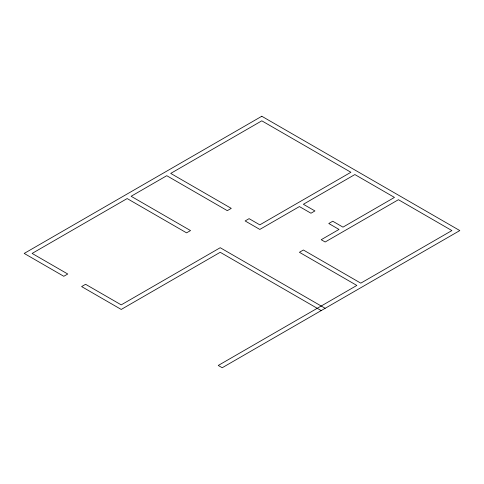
<?xml version="1.0" encoding="UTF-8"?>
<svg xmlns="http://www.w3.org/2000/svg" width="484" height="484" viewBox="0 0 484 484"><rect width="100%" height="100%" fill="white"/><g stroke="black" fill="none" stroke-linecap="round" stroke-linejoin="round"><path stroke-width="0.73" d="M325.157 308.302L220.22 247.717L121.218 304.872L85.577 284.296L81.621 286.582L121.218 309.445L220.22 252.291L321.201 310.589M261.802 116.257L24.2 253.428L63.797 276.291L67.76 274.011L32.119 253.428L127.159 198.561L186.558 232.852L190.521 230.572L131.122 196.274L166.762 175.698L227.311 210.655L231.267 208.368L170.719 173.411L261.802 120.825L350.9 172.268L259.817 224.854L249.091 218.659L245.128 220.946L259.817 229.428L299.421 206.565L310.964 213.226L314.927 210.939L303.377 204.278L354.863 174.555L394.46 197.418L342.981 227.141L332.744 221.23L328.781 223.517L339.018 229.428L321.201 239.713L325.157 242L398.423 199.704L451.881 230.572L360.798 283.152L303.377 250.004L299.421 252.291L356.841 285.439L218.242 365.462L222.198 367.743L459.8 230.572L261.802 116.257"/></g></svg>
